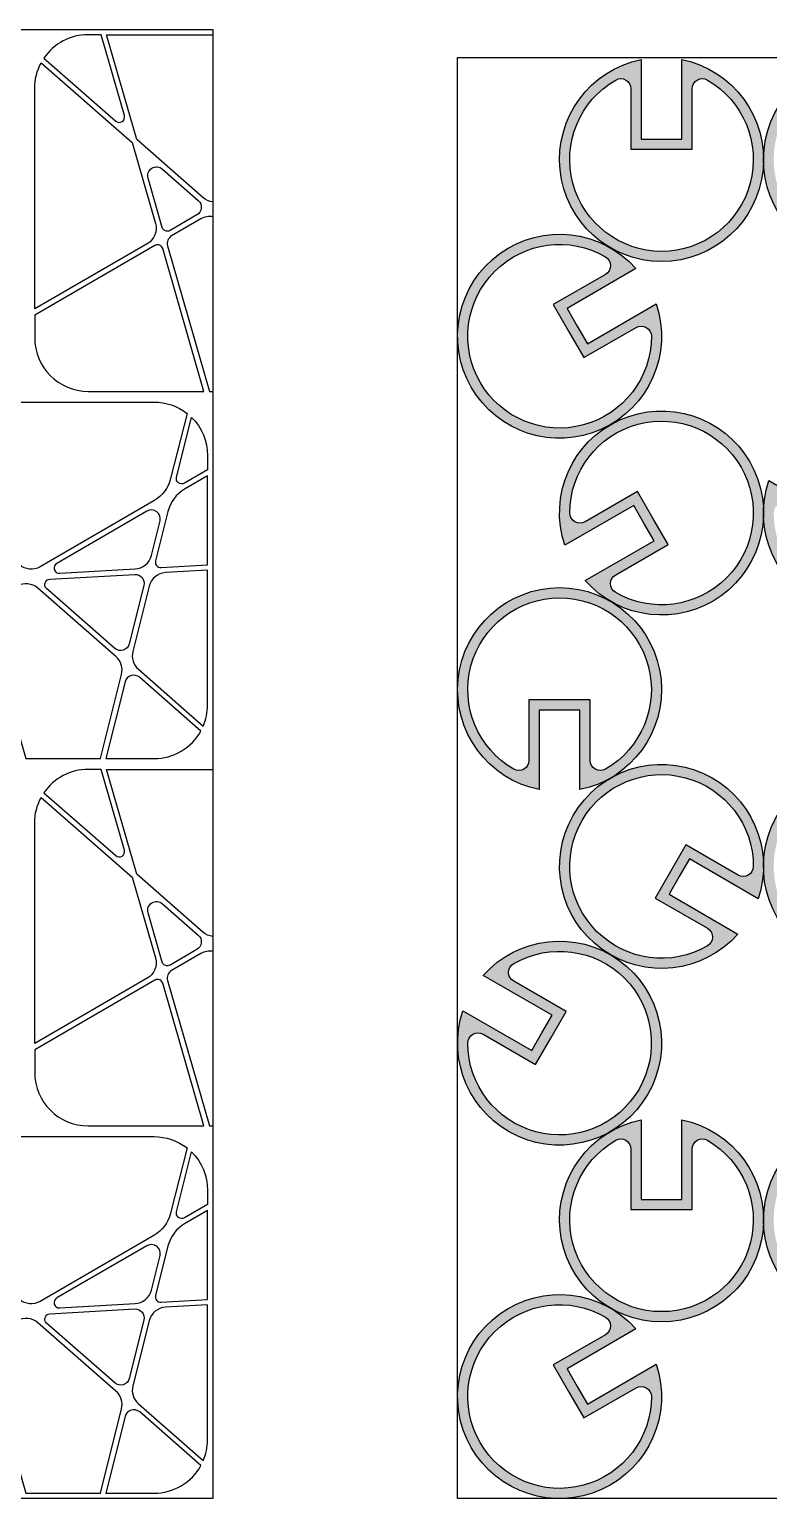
# Model space of a CAD drawing. Header units: millimetres. Extents: x 61 to 452, y 50 to 292.
# Drawn here: x 123.8 to 160.1, y 219.8 to 291.8 of the extents above; entities that cross this region are included whole.
import ezdxf

# ---------------------------------------------------------------- set-up
doc = ezdxf.new("R2010")
doc.units = ezdxf.units.MM
doc.layers.add('cad-block.com', color=250, linetype='Continuous')

msp = doc.modelspace()

# ---------------------------------------------------------------- hatches: boundary and pattern name
at = {"true_color": 0x000000}
h = msp.add_hatch(color=18, dxfattribs=at)
h.dxf.hatch_style = 1
edge = h.paths.add_edge_path(flags=16)
edge.add_arc((154.8466869236495, 285.403287840713), 4.499999999999926, 120.00000000000051, 419.9999999999994, ccw=False)
edge.add_arc((152.8466869236495, 288.8673894558506), 0.500000000000041, 360.0000000000065, 479.9999999999972, ccw=False)
edge.add_line((153.3466869236495, 288.8673894558507), (153.3466869236495, 285.9032878407129))
edge.add_line((153.3466869236495, 285.9032878407129), (154.8466869236495, 285.9032878407129))
edge.add_line((154.8466869236495, 285.9032878407129), (156.3466869236495, 285.9032878407129))
edge.add_line((156.3466869236495, 285.9032878407129), (156.3466869236495, 288.8673894558507))
edge.add_arc((156.8466869236495, 288.8673894558506), 0.5, 420.0000000000026, 539.9999999999934, ccw=False)
edge = h.paths.add_edge_path()
edge.add_line((153.8466869236495, 290.3022673262793), (153.8466869236495, 286.4032878407129))
edge.add_line((153.8466869236495, 286.4032878407129), (154.8466869236495, 286.4032878407129))
edge.add_line((154.8466869236495, 286.4032878407129), (155.8466869236495, 286.4032878407129))
edge.add_line((155.8466869236495, 286.4032878407129), (155.8466869236495, 290.3022673262793))
edge.add_arc((154.8466869236495, 285.4032878407129), 5.000000000000015, 101.53695903281539, 438.4630409671845, ccw=False)
h = msp.add_hatch(color=18, dxfattribs=at)
h.dxf.hatch_style = 1
edge = h.paths.add_edge_path(flags=16)
edge.add_arc((164.8466869236495, 285.4032878407128), 4.499999999999926, -59.999999999999375, 239.9999999999994, ccw=False)
edge.add_arc((166.8466869236495, 281.9391862255752), 0.500000000000041, 180.0000000000065, 299.99999999999727, ccw=False)
edge.add_line((166.3466869236495, 281.9391862255751), (166.3466869236495, 284.9032878407128))
edge.add_line((166.3466869236495, 284.9032878407128), (164.8466869236495, 284.9032878407128))
edge.add_line((164.8466869236495, 284.9032878407128), (163.3466869236495, 284.9032878407128))
edge.add_line((163.3466869236495, 284.9032878407128), (163.3466869236495, 281.9391862255751))
edge.add_arc((162.8466869236495, 281.9391862255752), 0.5, 240.0000000000027, 359.99999999999346, ccw=False)
edge = h.paths.add_edge_path()
edge.add_line((165.8466869236495, 280.5043083551465), (165.8466869236495, 284.4032878407128))
edge.add_line((165.8466869236495, 284.4032878407128), (164.8466869236495, 284.4032878407128))
edge.add_line((164.8466869236495, 284.4032878407128), (163.8466869236495, 284.4032878407128))
edge.add_line((163.8466869236495, 284.4032878407128), (163.8466869236495, 280.5043083551465))
edge.add_arc((164.8466869236495, 285.4032878407128), 5.000000000000015, -78.46304096718461, 258.4630409671846, ccw=False)
h = msp.add_hatch(color=18, dxfattribs=at)
h.dxf.hatch_style = 1
edge = h.paths.add_edge_path(flags=16)
edge.add_arc((149.8466869236498, 276.7430338028686), 4.499999999999926, 60.00000000000051, 359.9999999999994, ccw=False)
edge.add_arc((151.8466869236495, 280.2071354180063), 0.500000000000041, 300.0000000000065, 419.9999999999972, ccw=False)
edge.add_line((152.0966869236495, 279.7741227161141), (149.5296996255418, 278.2920719085453))
edge.add_line((149.5296996255418, 278.2920719085453), (150.2796996255418, 276.9930338028686))
edge.add_line((150.2796996255418, 276.9930338028686), (151.0296996255418, 275.6939956971919))
edge.add_line((151.0296996255418, 275.6939956971919), (153.5966869236495, 277.1760465047607))
edge.add_arc((153.8466869236495, 276.7430338028685), 0.5, 360.0000000000026, 479.9999999999934, ccw=False)
edge = h.paths.add_edge_path()
edge.add_line((153.5893276107689, 280.0585489494362), (150.212712327434, 278.1090592066531))
edge.add_line((150.2127123274341, 278.109059206653), (150.7127123274341, 277.2430338028686))
edge.add_line((150.7127123274341, 277.2430338028686), (151.2127123274341, 276.3770083990842))
edge.add_line((151.2127123274341, 276.3770083990842), (154.589327610769, 278.3264981418673))
edge.add_arc((149.8466869236495, 276.7430338028686), 5.000000000000015, 41.53695903281539, 378.4630409671845, ccw=False)
h = msp.add_hatch(color=18, dxfattribs=at)
h.dxf.hatch_style = 1
edge = h.paths.add_edge_path(flags=16)
edge.add_arc((154.8466869236495, 268.0827797650242), 4.499999999999925, -119.99999999999949, 179.9999999999993, ccw=False)
edge.add_arc((152.8466869236495, 264.6186781498864), 0.5000000000000409, 120.0000000000064, 239.99999999999721, ccw=False)
edge.add_line((152.5966869236495, 265.0516908517786), (155.1636742217573, 266.5337416593475))
edge.add_line((155.1636742217573, 266.5337416593475), (154.4136742217573, 267.8327797650242))
edge.add_line((154.4136742217573, 267.8327797650242), (153.6636742217573, 269.1318178707008))
edge.add_line((153.6636742217573, 269.1318178707008), (151.0966869236495, 267.649767063132))
edge.add_arc((150.8466869236495, 268.0827797650242), 0.4999999999999999, 180.0000000000026, 299.9999999999934, ccw=False)
edge = h.paths.add_edge_path()
edge.add_line((151.1040462365302, 264.7672646184565), (154.4806615198651, 266.7167543612397))
edge.add_line((154.4806615198652, 266.7167543612397), (153.9806615198652, 267.5827797650242))
edge.add_line((153.9806615198652, 267.5827797650242), (153.4806615198652, 268.4488051688086))
edge.add_line((153.4806615198652, 268.4488051688086), (150.1040462365303, 266.4993154260254))
edge.add_arc((154.8466869236495, 268.0827797650242), 5.000000000000014, -138.4630409671846, 198.4630409671845, ccw=False)
h = msp.add_hatch(color=18, dxfattribs=at)
h.dxf.hatch_style = 1
edge = h.paths.add_edge_path(flags=16)
edge.add_arc((164.8466869236495, 268.0827797650242), 4.499999999999925, -179.99999999999966, 119.9999999999994, ccw=False)
edge.add_arc((160.8466869236495, 268.0827797650241), 0.5000000000000409, 60.00000000000642, 179.9999999999972, ccw=False)
edge.add_line((161.0966869236495, 268.5157924669164), (163.6636742217573, 267.0337416593475))
edge.add_line((163.6636742217573, 267.0337416593475), (164.4136742217573, 268.3327797650242))
edge.add_line((164.4136742217573, 268.3327797650242), (165.1636742217573, 269.6318178707008))
edge.add_line((165.1636742217573, 269.6318178707008), (162.5966869236495, 271.1138686782697))
edge.add_arc((162.8466869236495, 271.5468813801619), 0.4999999999999999, 120.00000000000259, 239.9999999999934, ccw=False)
edge = h.paths.add_edge_path()
edge.add_line((160.1040462365302, 269.6662441040229), (163.4806615198651, 267.7167543612397))
edge.add_line((163.4806615198652, 267.7167543612397), (163.9806615198652, 268.5827797650242))
edge.add_line((163.9806615198652, 268.5827797650242), (164.4806615198652, 269.4488051688086))
edge.add_line((164.4806615198652, 269.4488051688086), (161.1040462365303, 271.3982949115918))
edge.add_arc((164.8466869236495, 268.0827797650242), 5.000000000000014, -198.4630409671846, 138.4630409671845, ccw=False)
h = msp.add_hatch(color=18, dxfattribs=at)
h.dxf.hatch_style = 1
edge = h.paths.add_edge_path(flags=16)
edge.add_arc((149.8466869236495, 259.4225257271797), 4.499999999999926, -59.999999999999375, 239.9999999999994, ccw=False)
edge.add_arc((151.8466869236495, 255.9584241120421), 0.500000000000041, 180.0000000000065, 299.99999999999727, ccw=False)
edge.add_line((151.3466869236495, 255.9584241120421), (151.3466869236495, 258.9225257271798))
edge.add_line((151.3466869236495, 258.9225257271798), (149.8466869236495, 258.9225257271798))
edge.add_line((149.8466869236495, 258.9225257271798), (148.3466869236495, 258.9225257271798))
edge.add_line((148.3466869236495, 258.9225257271798), (148.3466869236495, 255.9584241120421))
edge.add_arc((147.8466869236495, 255.9584241120421), 0.5, 240.0000000000027, 359.99999999999346, ccw=False)
edge = h.paths.add_edge_path()
edge.add_line((150.8466869236495, 254.5235462416134), (150.8466869236495, 258.4225257271798))
edge.add_line((150.8466869236495, 258.4225257271798), (149.8466869236495, 258.4225257271798))
edge.add_line((149.8466869236495, 258.4225257271798), (148.8466869236495, 258.4225257271798))
edge.add_line((148.8466869236495, 258.4225257271798), (148.8466869236495, 254.5235462416134))
edge.add_arc((149.8466869236495, 259.4225257271798), 5.000000000000015, -78.46304096718461, 258.4630409671846, ccw=False)
h = msp.add_hatch(color=18, dxfattribs=at)
h.dxf.hatch_style = 1
edge = h.paths.add_edge_path(flags=16)
edge.add_arc((154.8466869236498, 250.7622716893354), 4.499999999999925, 5.115907697472721e-13, 299.9999999999994, ccw=False)
edge.add_arc((158.8466869236495, 250.7622716893355), 0.5000000000000409, 240.00000000000648, 359.9999999999972, ccw=False)
edge.add_line((158.5966869236495, 250.3292589874432), (156.0296996255418, 251.8113097950121))
edge.add_line((156.0296996255418, 251.8113097950121), (155.2796996255418, 250.5122716893354))
edge.add_line((155.2796996255418, 250.5122716893354), (154.5296996255418, 249.2132335836588))
edge.add_line((154.5296996255418, 249.2132335836588), (157.0966869236495, 247.7311827760899))
edge.add_arc((156.8466869236495, 247.2981700741977), 0.4999999999999999, 300.0000000000026, 419.99999999999346, ccw=False)
edge = h.paths.add_edge_path()
edge.add_line((159.5893276107689, 249.1788073503367), (156.212712327434, 251.1282970931199))
edge.add_line((156.2127123274341, 251.1282970931198), (155.7127123274341, 250.2622716893354))
edge.add_line((155.7127123274341, 250.2622716893354), (155.2127123274341, 249.396246285551))
edge.add_line((155.2127123274341, 249.396246285551), (158.589327610769, 247.4467565427678))
edge.add_arc((154.8466869236495, 250.7622716893354), 5.000000000000014, -18.46304096718461, 318.46304096718455, ccw=False)
h = msp.add_hatch(color=18, dxfattribs=at)
h.dxf.hatch_style = 1
edge = h.paths.add_edge_path(flags=16)
edge.add_arc((164.8466869236498, 250.7622716893354), 4.499999999999926, 60.00000000000051, 359.9999999999994, ccw=False)
edge.add_arc((166.8466869236495, 254.2263733044732), 0.500000000000041, 300.0000000000065, 419.9999999999972, ccw=False)
edge.add_line((167.0966869236495, 253.7933606025809), (164.5296996255418, 252.3113097950121))
edge.add_line((164.5296996255418, 252.3113097950121), (165.2796996255418, 251.0122716893354))
edge.add_line((165.2796996255418, 251.0122716893354), (166.0296996255418, 249.7132335836587))
edge.add_line((166.0296996255418, 249.7132335836587), (168.5966869236495, 251.1952843912276))
edge.add_arc((168.8466869236495, 250.7622716893354), 0.5, 360.0000000000026, 479.9999999999934, ccw=False)
edge = h.paths.add_edge_path()
edge.add_line((168.5893276107688, 254.0777868359031), (165.2127123274339, 252.1282970931199))
edge.add_line((165.2127123274341, 252.1282970931198), (165.7127123274341, 251.2622716893354))
edge.add_line((165.7127123274341, 251.2622716893354), (166.2127123274341, 250.396246285551))
edge.add_line((166.2127123274341, 250.396246285551), (169.589327610769, 252.3457360283342))
edge.add_arc((164.8466869236495, 250.7622716893354), 5.000000000000015, 41.53695903281539, 378.4630409671845, ccw=False)
h = msp.add_hatch(color=18, dxfattribs=at)
h.dxf.hatch_style = 1
edge = h.paths.add_edge_path(flags=16)
edge.add_arc((149.8466869236495, 242.1020176514911), 4.499999999999925, -179.99999999999966, 119.9999999999994, ccw=False)
edge.add_arc((145.8466869236495, 242.1020176514909), 0.5000000000000409, 60.00000000000642, 179.9999999999972, ccw=False)
edge.add_line((146.0966869236495, 242.5350303533832), (148.6636742217573, 241.0529795458143))
edge.add_line((148.6636742217573, 241.0529795458144), (149.4136742217573, 242.352017651491))
edge.add_line((149.4136742217573, 242.352017651491), (150.1636742217573, 243.6510557571676))
edge.add_line((150.1636742217573, 243.6510557571676), (147.5966869236495, 245.1331065647365))
edge.add_arc((147.8466869236495, 245.5661192666287), 0.4999999999999999, 120.00000000000259, 239.9999999999934, ccw=False)
edge = h.paths.add_edge_path()
edge.add_line((145.1040462365302, 243.6854819904897), (148.4806615198651, 241.7359922477065))
edge.add_line((148.4806615198652, 241.7359922477066), (148.9806615198652, 242.602017651491))
edge.add_line((148.9806615198652, 242.602017651491), (149.4806615198652, 243.4680430552754))
edge.add_line((149.4806615198652, 243.4680430552754), (146.1040462365304, 245.4175327980586))
edge.add_arc((149.8466869236495, 242.102017651491), 5.000000000000014, -198.4630409671846, 138.4630409671845, ccw=False)
h = msp.add_hatch(color=18, dxfattribs=at)
h.dxf.hatch_style = 1
edge = h.paths.add_edge_path(flags=16)
edge.add_arc((154.8466869236495, 233.4417636136467), 4.499999999999926, 120.00000000000051, 419.9999999999994, ccw=False)
edge.add_arc((152.8466869236495, 236.9058652287843), 0.500000000000041, 360.0000000000065, 479.9999999999972, ccw=False)
edge.add_line((153.3466869236495, 236.9058652287844), (153.3466869236495, 233.9417636136466))
edge.add_line((153.3466869236495, 233.9417636136466), (154.8466869236495, 233.9417636136466))
edge.add_line((154.8466869236495, 233.9417636136466), (156.3466869236495, 233.9417636136466))
edge.add_line((156.3466869236495, 233.9417636136466), (156.3466869236495, 236.9058652287844))
edge.add_arc((156.8466869236495, 236.9058652287843), 0.5, 420.0000000000026, 539.9999999999934, ccw=False)
edge = h.paths.add_edge_path()
edge.add_line((153.8466869236495, 238.340743099213), (153.8466869236495, 234.4417636136466))
edge.add_line((153.8466869236495, 234.4417636136466), (154.8466869236495, 234.4417636136466))
edge.add_line((154.8466869236495, 234.4417636136466), (155.8466869236495, 234.4417636136466))
edge.add_line((155.8466869236495, 234.4417636136466), (155.8466869236495, 238.340743099213))
edge.add_arc((154.8466869236495, 233.4417636136466), 5.000000000000015, 101.53695903281539, 438.4630409671845, ccw=False)
h = msp.add_hatch(color=18, dxfattribs=at)
h.dxf.hatch_style = 1
edge = h.paths.add_edge_path(flags=16)
edge.add_arc((164.8466869236495, 233.4417636136465), 4.499999999999926, -59.999999999999375, 239.9999999999994, ccw=False)
edge.add_arc((166.8466869236495, 229.9776619985088), 0.500000000000041, 180.0000000000065, 299.99999999999727, ccw=False)
edge.add_line((166.3466869236495, 229.9776619985088), (166.3466869236495, 232.9417636136465))
edge.add_line((166.3466869236495, 232.9417636136465), (164.8466869236495, 232.9417636136465))
edge.add_line((164.8466869236495, 232.9417636136465), (163.3466869236495, 232.9417636136465))
edge.add_line((163.3466869236495, 232.9417636136465), (163.3466869236495, 229.9776619985088))
edge.add_arc((162.8466869236495, 229.9776619985088), 0.5, 240.0000000000027, 359.99999999999346, ccw=False)
edge = h.paths.add_edge_path()
edge.add_line((165.8466869236495, 228.5427841280801), (165.8466869236495, 232.4417636136465))
edge.add_line((165.8466869236495, 232.4417636136465), (164.8466869236495, 232.4417636136465))
edge.add_line((164.8466869236495, 232.4417636136465), (163.8466869236495, 232.4417636136465))
edge.add_line((163.8466869236495, 232.4417636136465), (163.8466869236495, 228.5427841280801))
edge.add_arc((164.8466869236495, 233.4417636136465), 5.000000000000015, -78.46304096718461, 258.4630409671846, ccw=False)
h = msp.add_hatch(color=18, dxfattribs=at)
h.dxf.hatch_style = 1
edge = h.paths.add_edge_path(flags=16)
edge.add_arc((149.8466869236498, 224.7815095758023), 4.499999999999926, 60.00000000000051, 359.9999999999994, ccw=False)
edge.add_arc((151.8466869236495, 228.24561119094), 0.500000000000041, 300.0000000000065, 419.9999999999972, ccw=False)
edge.add_line((152.0966869236495, 227.8125984890478), (149.5296996255418, 226.3305476814789))
edge.add_line((149.5296996255418, 226.3305476814789), (150.2796996255418, 225.0315095758023))
edge.add_line((150.2796996255418, 225.0315095758023), (151.0296996255418, 223.7324714701256))
edge.add_line((151.0296996255418, 223.7324714701256), (153.5966869236495, 225.2145222776944))
edge.add_arc((153.8466869236495, 224.7815095758022), 0.5, 360.0000000000026, 479.9999999999934, ccw=False)
edge = h.paths.add_edge_path()
edge.add_line((153.5893276107689, 228.0970247223699), (150.212712327434, 226.1475349795867))
edge.add_line((150.2127123274341, 226.1475349795867), (150.7127123274341, 225.2815095758023))
edge.add_line((150.7127123274341, 225.2815095758023), (151.2127123274341, 224.4154841720178))
edge.add_line((151.2127123274341, 224.4154841720178), (154.589327610769, 226.364973914801))
edge.add_arc((149.8466869236495, 224.7815095758023), 5.000000000000015, 41.53695903281539, 378.4630409671845, ccw=False)

# ---------------------------------------------------------------- linework, layer by layer
at = {"color": 18, "true_color": 0x000000}
for points in [[(126.7301820692807, 291.5193736534721, 0.2482740133736693), (124.5628135863292, 290.3724763783727), (128.0807190099953, 287.2901727013942, 0.7488921324403507), (128.5053316628548, 287.5599982803197), (127.3630447327994, 291.5193736534721)], [(153.8466869236495, 290.3022673262793), (153.8466869236495, 286.4032878407129), (154.8466869236495, 286.4032878407129), (154.8466869236495, 286.4032878407129), (154.8466869236495, 286.4032878407129), (155.8466869236495, 286.4032878407129), (155.8466869236495, 290.3022673262793, -9.89897948556639)], [(165.8466869236495, 280.5043083551465), (165.8466869236495, 284.4032878407128), (164.8466869236495, 284.4032878407128), (164.8466869236495, 284.4032878407128), (164.8466869236495, 284.4032878407128), (163.8466869236495, 284.4032878407128), (163.8466869236495, 280.5043083551465, -9.89897948556639)], [(130.0298886834216, 282.2756048732215, -0.344440360104048), (129.6281584467083, 281.2772063844351), (124.1088228459797, 278.0816390867539), (124.1088228459797, 288.8980144301711, -0.1245950648905947), (124.4244961705839, 290.1451458242655), (128.8877174386264, 286.2345792601084)], [(157.0966869236495, 289.3004021577429, -3.732050807568806), (152.5966869236495, 289.3004021577429, -0.5773502691896288), (153.3466869236495, 288.8673894558507), (153.3466869236495, 285.9032878407129), (154.8466869236495, 285.9032878407129), (156.3466869236495, 285.9032878407129), (156.3466869236495, 288.8673894558507, -0.5773502691896291)], [(132.1309006228698, 283.392980567131, -0.5134123396136212), (132.0618933415537, 282.6862824406486), (130.7432230420299, 281.9228029223846, -0.4876078250471549), (130.3600147579601, 282.0769962193485), (129.6658762847117, 284.4830070947459, -0.7488921324403541), (130.3735640394774, 284.9327163929549)], [(153.5893276107689, 280.0585489494362), (150.2127123274341, 278.109059206653), (150.7127123274341, 277.2430338028686), (150.7127123274341, 277.2430338028686), (150.7127123274341, 277.2430338028686), (151.2127123274341, 276.3770083990842), (154.5893276107689, 278.3264981418673, -9.89897948556639)], [(124.1088228459797, 277.7787371841732), (124.1088228459797, 276.6650047214333, 0.414213562373095), (126.7301820692807, 274.0436454981323), (132.404823797347, 274.0436454981323), (130.3870488521624, 281.0376224196232, 0.4876078250471548), (130.0038405680926, 281.1918157165873)], [(154.3466869236495, 276.7430338028686, -3.732050807568806), (152.0966869236495, 280.6401481198985, -0.5773502691896288), (152.0966869236495, 279.7741227161141), (149.5296996255418, 278.2920719085453), (150.2796996255418, 276.9930338028686), (151.0296996255418, 275.6939956971919), (153.5966869236495, 277.1760465047608, -0.5773502691896291)], [(131.5785090983114, 272.9625420110833), (130.7752187506293, 269.7644191153285, -0.2026823765424263), (129.9559246624898, 268.6777666757195), (124.3709197065342, 265.4441783444929, -0.3215169109236738), (123.3572744337163, 265.5431582368611), (120.1182757917918, 268.3810905350317), (118.6358718527974, 273.5193736534721), (129.9631917780185, 273.5193736534721, -0.1675227474670876)], [(151.1040462365302, 264.7672646184565), (154.4806615198652, 266.7167543612397), (153.9806615198652, 267.5827797650242), (153.9806615198652, 267.5827797650242), (153.9806615198652, 267.5827797650242), (153.4806615198652, 268.4488051688086), (150.1040462365302, 266.4993154260254, -9.89897948556639)], [(160.1040462365302, 269.6662441040229), (163.4806615198652, 267.7167543612397), (163.9806615198652, 268.5827797650242), (163.9806615198652, 268.5827797650242), (163.9806615198652, 268.5827797650242), (164.4806615198652, 269.4488051688086), (161.1040462365302, 271.3982949115918, -9.89897948556639)], [(132.5845510013195, 270.1996803576993), (131.4481699810971, 269.5417421041441, -0.6629494528304277), (131.0625866548204, 269.8324570818027), (131.7999823302154, 272.7682349104743, -0.2012570683062048), (132.5845510013195, 270.8980144301711)], [(150.3466869236495, 268.0827797650242, -3.732050807568806), (152.5966869236495, 264.1856654479942, -0.5773502691896288), (152.5966869236495, 265.0516908517786), (155.1636742217573, 266.5337416593475), (154.4136742217573, 267.8327797650242), (153.6636742217573, 269.1318178707008), (151.0966869236495, 267.6497670631319, -0.5773502691896291)], [(132.5845510013195, 265.5402585381645), (132.5845510013195, 269.8967784551186), (131.4618237294668, 269.2467454051853, 0.2026823765424356), (130.6425296413273, 268.1600929655762), (130.0335060291617, 265.7354001210248, 0.5060730456085044), (130.3027034868595, 265.4098327996752)], [(129.0312497101362, 265.3371591013963, 0.32795683836963), (129.828849649469, 265.9966598001709), (130.2544536931505, 267.6911081905333, 0.6629494528303754), (129.6118148160227, 268.1756331532975), (125.1881291878201, 265.6144217772688, 0.7897630688196975), (125.3344325322969, 265.1258565899778)], [(129.0120201449723, 265.0734962024005, -0.5060730456084952), (129.4606825744685, 264.530884000151), (128.742264328407, 261.6706606100819, -0.5607403900855068), (128.0306181699632, 261.4484874463637), (124.6887680748332, 264.3765357011104, -0.67136800027998), (124.8465583122018, 264.8354069206911)], [(132.3762478744133, 257.6409517671203, 0.1006744342023567), (132.5845510013195, 258.6650047214333), (132.5845510013195, 265.2776947617968), (130.5208633907565, 265.1597385973671, 0.327956838369631), (129.7232634514238, 264.5002378985926), (128.9198111616455, 261.3014702661906, 0.2814430975867913), (129.1914436430831, 260.4314002330302)], [(127.3288955889847, 256.0436454981323), (128.3662868703273, 260.1737894968638, 0.2814430975867961), (128.0946543888897, 261.0438595300243), (124.2685843108149, 264.39616962645, 0.3215169109236777), (123.254939037997, 264.4951495188182), (121.8233829655495, 263.6663117562973, 0.3444403601040429), (121.6225178471927, 263.1671125119041), (123.677650917345, 256.0436454981323)], [(150.8466869236495, 254.5235462416134), (150.8466869236495, 258.4225257271798), (149.8466869236495, 258.4225257271798), (149.8466869236495, 258.4225257271798), (149.8466869236495, 258.4225257271798), (148.8466869236495, 258.4225257271798), (148.8466869236495, 254.5235462416134, -9.89897948556639)], [(147.5966869236495, 255.5254114101498, -3.732050807568806), (152.0966869236495, 255.5254114101498, -0.5773502691896288), (151.3466869236495, 255.9584241120421), (151.3466869236495, 258.9225257271798), (149.8466869236495, 258.9225257271798), (148.3466869236495, 258.9225257271798), (148.3466869236495, 255.9584241120421, -0.5773502691896291)], [(127.5991740180286, 256.0436454981323), (129.9631917780185, 256.0436454981323, 0.27292672683098), (132.2572806439865, 257.3966670484821), (129.2554798620097, 260.0267723166906, 0.5607403900855036), (128.5438337035658, 259.8045991529725)], [(159.5893276107689, 249.1788073503367), (156.2127123274341, 251.1282970931198), (155.7127123274341, 250.2622716893354), (155.7127123274341, 250.2622716893354), (155.7127123274341, 250.2622716893354), (155.2127123274341, 249.396246285551), (158.5893276107689, 247.4467565427678, -9.89897948556639)], [(168.5893276107688, 254.0777868359031), (165.2127123274341, 252.1282970931198), (165.7127123274341, 251.2622716893354), (165.7127123274341, 251.2622716893354), (165.7127123274341, 251.2622716893354), (166.2127123274341, 250.396246285551), (169.5893276107688, 252.3457360283342, -9.89897948556639)], [(126.7301820692807, 255.5193736534721, 0.2482740133736693), (124.5628135863292, 254.3724763783726), (128.0807190099953, 251.2901727013943, 0.7488921324403507), (128.5053316628548, 251.5599982803197), (127.3630447327994, 255.5193736534721)], [(157.0966869236495, 246.8651573723055, -3.732050807568806), (159.3466869236495, 250.7622716893354, -0.5773502691896288), (158.5966869236495, 250.3292589874432), (156.0296996255418, 251.8113097950121), (155.2796996255418, 250.5122716893354), (154.5296996255418, 249.2132335836588), (157.0966869236495, 247.7311827760899, -0.5773502691896291)], [(130.0298886834216, 246.2756048732216, -0.344440360104048), (129.6281584467083, 245.277206384435), (124.1088228459797, 242.081639086754), (124.1088228459797, 252.8980144301712, -0.1245950648905947), (124.4244961705839, 254.1451458242656), (128.8877174386264, 250.2345792601084)], [(132.1309006228698, 247.3929805671311, -0.5134123396136212), (132.0618933415537, 246.6862824406486), (130.7432230420299, 245.9228029223846, -0.4876078250471549), (130.3600147579601, 246.0769962193486), (129.6658762847117, 248.4830070947459, -0.7488921324403541), (130.3735640394774, 248.932716392955)], [(145.1040462365302, 243.6854819904897), (148.4806615198652, 241.7359922477066), (148.9806615198652, 242.602017651491), (148.9806615198652, 242.602017651491), (148.9806615198652, 242.602017651491), (149.4806615198652, 243.4680430552754), (146.1040462365302, 245.4175327980586, -9.89897948556639)], [(147.5966869236495, 245.9991319685209, -3.732050807568806), (145.3466869236495, 242.102017651491, -0.5773502691896288), (146.0966869236495, 242.5350303533832), (148.6636742217573, 241.0529795458144), (149.4136742217573, 242.352017651491), (150.1636742217573, 243.6510557571676), (147.5966869236495, 245.1331065647365, -0.5773502691896291)], [(124.1088228459797, 241.7787371841733), (124.1088228459797, 240.6650047214333, 0.414213562373095), (126.7301820692807, 238.0436454981324), (132.404823797347, 238.0436454981324), (130.3870488521624, 245.0376224196233, 0.4876078250471548), (130.0038405680926, 245.1918157165874)], [(153.8466869236495, 238.340743099213), (153.8466869236495, 234.4417636136466), (154.8466869236495, 234.4417636136466), (154.8466869236495, 234.4417636136466), (154.8466869236495, 234.4417636136466), (155.8466869236495, 234.4417636136466), (155.8466869236495, 238.340743099213, -9.89897948556639)], [(165.8466869236495, 228.5427841280801), (165.8466869236495, 232.4417636136465), (164.8466869236495, 232.4417636136465), (164.8466869236495, 232.4417636136465), (164.8466869236495, 232.4417636136465), (163.8466869236495, 232.4417636136465), (163.8466869236495, 228.5427841280801, -9.89897948556639)], [(131.5785090983114, 236.9625420110832), (130.7752187506293, 233.7644191153285, -0.2026823765424263), (129.9559246624898, 232.6777666757195), (124.3709197065342, 229.4441783444929, -0.3215169109236738), (123.3572744337163, 229.5431582368611), (120.1182757917918, 232.3810905350317), (118.6358718527974, 237.519373653472), (129.9631917780185, 237.519373653472, -0.1675227474670876)], [(157.0966869236495, 237.3388779306766, -3.732050807568806), (152.5966869236495, 237.3388779306766, -0.5773502691896288), (153.3466869236495, 236.9058652287844), (153.3466869236495, 233.9417636136466), (154.8466869236495, 233.9417636136466), (156.3466869236495, 233.9417636136466), (156.3466869236495, 236.9058652287844, -0.5773502691896291)], [(132.5845510013195, 234.1996803576993), (131.4481699810971, 233.5417421041441, -0.6629494528304277), (131.0625866548204, 233.8324570818027), (131.7999823302154, 236.7682349104743, -0.2012570683062048), (132.5845510013195, 234.8980144301711)], [(132.5845510013195, 229.5402585381646), (132.5845510013195, 233.8967784551186), (131.4618237294668, 233.2467454051853, 0.2026823765424356), (130.6425296413273, 232.1600929655762), (130.0335060291617, 229.7354001210248, 0.5060730456085044), (130.3027034868595, 229.4098327996752)], [(129.0312497101362, 229.3371591013963, 0.32795683836963), (129.828849649469, 229.9966598001709), (130.2544536931505, 231.6911081905333, 0.6629494528303754), (129.6118148160227, 232.1756331532976), (125.1881291878201, 229.6144217772688, 0.7897630688196975), (125.3344325322969, 229.1258565899778)], [(153.5893276107689, 228.0970247223699), (150.2127123274341, 226.1475349795867), (150.7127123274341, 225.2815095758023), (150.7127123274341, 225.2815095758023), (150.7127123274341, 225.2815095758023), (151.2127123274341, 224.4154841720178), (154.5893276107689, 226.364973914801, -9.89897948556639)], [(129.0120201449723, 229.0734962024005, -0.5060730456084952), (129.4606825744685, 228.5308840001511), (128.742264328407, 225.6706606100819, -0.5607403900855068), (128.0306181699632, 225.4484874463637), (124.6887680748332, 228.3765357011105, -0.67136800027998), (124.8465583122018, 228.835406920691)], [(132.3762478744133, 221.6409517671203, 0.1006744342023567), (132.5845510013195, 222.6650047214333), (132.5845510013195, 229.2776947617968), (130.5208633907565, 229.1597385973672, 0.327956838369631), (129.7232634514238, 228.5002378985926), (128.9198111616455, 225.3014702661906, 0.2814430975867913), (129.1914436430831, 224.4314002330302)], [(154.3466869236495, 224.7815095758023, -3.732050807568806), (152.0966869236495, 228.6786238928322, -0.5773502691896288), (152.0966869236495, 227.8125984890478), (149.5296996255418, 226.3305476814789), (150.2796996255418, 225.0315095758023), (151.0296996255418, 223.7324714701256), (153.5966869236495, 225.2145222776945, -0.5773502691896291)], [(127.3288955889847, 220.0436454981323), (128.3662868703273, 224.1737894968639, 0.2814430975867961), (128.0946543888897, 225.0438595300243), (124.2685843108149, 228.3961696264501, 0.3215169109236777), (123.254939037997, 228.4951495188183), (121.8233829655495, 227.6663117562973, 0.3444403601040429), (121.6225178471927, 227.1671125119041), (123.677650917345, 220.0436454981323)], [(127.5991740180286, 220.0436454981323), (129.9631917780185, 220.0436454981323, 0.27292672683098), (132.2572806439865, 221.3966670484821), (129.2554798620097, 224.0267723166907, 0.5607403900855036), (128.5438337035658, 223.8045991529725)]]:
    msp.add_lwpolyline(points, format="xyb", close=True, dxfattribs=at)
for points in [[(132.8466869236496, 283.3308638498417, -0.1563644061952978), (132.3572744337163, 283.5431582368611), (129.1182757917918, 286.3810905350317), (127.6358718527974, 291.5193736534721), (132.8466869236496, 291.5193736534721)], [(132.8466869236496, 282.5990820553885, 0.1773008890923007), (132.254939037997, 282.4951495188183), (130.8233829655495, 281.6663117562973, 0.3444403601040429), (130.6225178471927, 281.1671125119041), (132.677650917345, 274.0436454981323), (132.8466869236496, 274.0436454981323)], [(132.8466869236496, 247.3308638498417, -0.1563644061952978), (132.3572744337163, 247.5431582368612), (129.1182757917918, 250.3810905350318), (127.6358718527974, 255.5193736534721), (132.8466869236496, 255.5193736534721)], [(132.8466869236496, 246.5990820553885, 0.1773008890922927), (132.254939037997, 246.4951495188183), (130.8233829655495, 245.6663117562973, 0.3444403601040429), (130.6225178471927, 245.1671125119041), (132.677650917345, 238.0436454981324), (132.8466869236496, 238.0436454981324)]]:
    msp.add_lwpolyline(points, format="xyb", dxfattribs=at)
at = {"layer": 'cad-block.com', "color": 252, "true_color": 0x939598}
for points in [[(60.84668692364966, 219.7815095758022), (60.84668692364966, 291.7815095758022), (132.8466869236496, 291.7815095758022), (132.8466869236496, 219.7815095758021)], [(234.8466869236495, 219.7815095758022), (144.8466869236495, 219.7815095758022), (144.8466869236495, 290.4032878407127), (234.8466869236495, 290.4032878407127)]]:
    msp.add_lwpolyline(points, close=True, dxfattribs=at)

doc.saveas('drawing.dxf')
